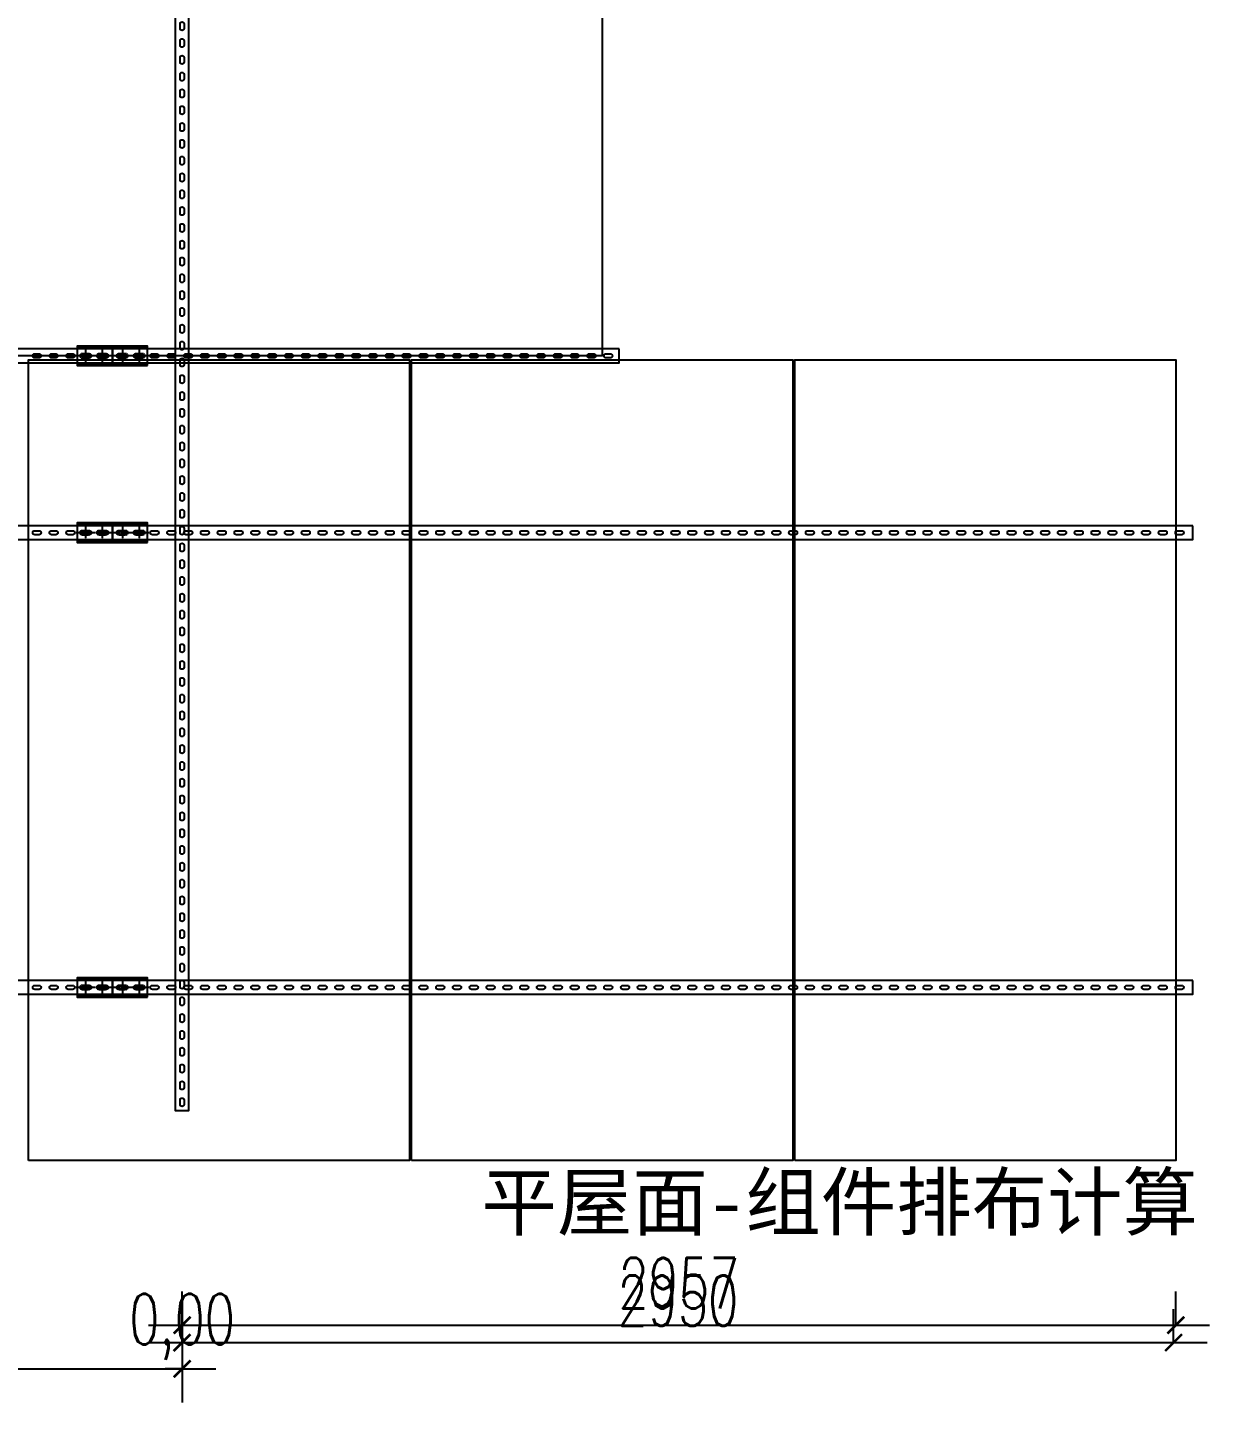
# Model space of a CAD drawing. Header units: millimetres. Extents: x -14454 to 167453, y -24 to 28032.
# Drawn here: x 58293 to 61714, y 8300 to 12277 of the extents above; entities that cross this region are included whole.
import ezdxf

# ---------------------------------------------------------------- set-up
doc = ezdxf.new("R2010")
doc.units = ezdxf.units.MM
doc.linetypes.add('CENTER2', pattern=[1.125, 0.75, -0.125, 0.125, -0.125])
for name, color, linetype in [('CY_备注', 7, 'Continuous'), ('CY_标注', 7, 'Continuous'), ('CY_生产图', 7, 'Continuous'), ('EL-06', 6, 'Continuous'), ('NG-07', 8, 'Continuous'), ('中心线', 1, 'CENTER2'), ('组件', 4, 'Continuous')]:
    doc.layers.add(name, color=color, linetype=linetype)
doc.layers.add('轮廓线', color=7, linetype='Continuous', lineweight=35)
doc.styles.add('CY_备注', font='', dxfattribs={"width": 0.7, "height": 250})
doc.styles.add('CY_标注', font='romans.shx', dxfattribs={"width": 0.7, "bigfont": 'gbcbig.shx'})
doc.styles.get('CY_备注').set_extended_font_data('SimSun')
doc.dimstyles.new('CY_标注', dxfattribs={"dimscale": 64.166667, "dimtxt": 1.5, "dimasz": 0.5, "dimexe": 1, "dimexo": 1, "dimgap": 0.5, "dimtad": 1, "dimzin": 1, "dimtxsty": 'CY_标注', "dimblk": 'ARCHTICK', "dimcen": -0.025, "dimdle": 1, "dimclrd": 8, "dimclre": 8, "dimclrt": 3, "dimadec": 0, "dimazin": 0, "dimtfac": 1, "dimtix": 1, "dimtmove": 2, "dimatfit": 3, "dimfxl": 0, "dimarcsym": 0})

# ---------------------------------------------------------------- blocks, each defined once
blk = doc.blocks.new('*U626')
at = {"layer": 'EL-06'}
blk.add_lwpolyline([(-20.5, 8113.8), (-20.5, 0), (20.5, 0), (20.5, 8113.8)], close=True, dxfattribs=at)
at = {"layer": 'NG-07'}
for points in [[(-6, 3218.5), (-6, 3231.5, -0.414214), (0, 3237.5), (0, 3237.5, -0.414214), (6, 3231.5), (6, 3218.5, -0.414214), (0, 3212.5), (0, 3212.5, -0.414214)], [(-6, 3168.5), (-6, 3181.5, -0.414214), (0, 3187.5), (0, 3187.5, -0.414214), (6, 3181.5), (6, 3168.5, -0.414214), (0, 3162.5), (0, 3162.5, -0.414214)], [(-6, 3118.5), (-6, 3131.5, -0.414214), (0, 3137.5), (0, 3137.5, -0.414214), (6, 3131.5), (6, 3118.5, -0.414214), (0, 3112.5), (0, 3112.5, -0.414214)], [(-6, 3068.5), (-6, 3081.5, -0.414214), (0, 3087.5), (0, 3087.5, -0.414214), (6, 3081.5), (6, 3068.5, -0.414214), (0, 3062.5), (0, 3062.5, -0.414214)], [(-6, 3018.5), (-6, 3031.5, -0.414214), (0, 3037.5), (0, 3037.5, -0.414214), (6, 3031.5), (6, 3018.5, -0.414214), (0, 3012.5), (0, 3012.5, -0.414214)], [(-6, 2968.5), (-6, 2981.5, -0.414214), (0, 2987.5), (0, 2987.5, -0.414214), (6, 2981.5), (6, 2968.5, -0.414214), (0, 2962.5), (0, 2962.5, -0.414214)], [(-6, 2918.5), (-6, 2931.5, -0.414214), (0, 2937.5), (0, 2937.5, -0.414214), (6, 2931.5), (6, 2918.5, -0.414214), (0, 2912.5), (0, 2912.5, -0.414214)], [(-6, 2868.5), (-6, 2881.5, -0.414214), (0, 2887.5), (0, 2887.5, -0.414214), (6, 2881.5), (6, 2868.5, -0.414214), (0, 2862.5), (0, 2862.5, -0.414214)], [(-6, 2818.5), (-6, 2831.5, -0.414214), (0, 2837.5), (0, 2837.5, -0.414214), (6, 2831.5), (6, 2818.5, -0.414214), (0, 2812.5), (0, 2812.5, -0.414214)], [(-6, 2768.5), (-6, 2781.5, -0.414214), (0, 2787.5), (0, 2787.5, -0.414214), (6, 2781.5), (6, 2768.5, -0.414214), (0, 2762.5), (0, 2762.5, -0.414214)], [(-6, 2718.5), (-6, 2731.5, -0.414214), (0, 2737.5), (0, 2737.5, -0.414214), (6, 2731.5), (6, 2718.5, -0.414214), (0, 2712.5), (0, 2712.5, -0.414214)], [(-6, 2668.5), (-6, 2681.5, -0.414214), (0, 2687.5), (0, 2687.5, -0.414214), (6, 2681.5), (6, 2668.5, -0.414214), (0, 2662.5), (0, 2662.5, -0.414214)], [(-6, 2618.5), (-6, 2631.5, -0.414214), (0, 2637.5), (0, 2637.5, -0.414214), (6, 2631.5), (6, 2618.5, -0.414214), (0, 2612.5), (0, 2612.5, -0.414214)], [(-6, 2568.5), (-6, 2581.5, -0.414214), (0, 2587.5), (0, 2587.5, -0.414214), (6, 2581.5), (6, 2568.5, -0.414214), (0, 2562.5), (0, 2562.5, -0.414214)], [(-6, 2518.5), (-6, 2531.5, -0.414214), (0, 2537.5), (0, 2537.5, -0.414214), (6, 2531.5), (6, 2518.5, -0.414214), (0, 2512.5), (0, 2512.5, -0.414214)], [(-6, 2468.5), (-6, 2481.5, -0.414214), (0, 2487.5), (0, 2487.5, -0.414214), (6, 2481.5), (6, 2468.5, -0.414214), (0, 2462.5), (0, 2462.5, -0.414214)], [(-6, 2418.5), (-6, 2431.5, -0.414214), (0, 2437.5), (0, 2437.5, -0.414214), (6, 2431.5), (6, 2418.5, -0.414214), (0, 2412.5), (0, 2412.5, -0.414214)], [(-6, 2368.5), (-6, 2381.5, -0.414214), (0, 2387.5), (0, 2387.5, -0.414214), (6, 2381.5), (6, 2368.5, -0.414214), (0, 2362.5), (0, 2362.5, -0.414214)], [(-6, 2318.5), (-6, 2331.5, -0.414214), (0, 2337.5), (0, 2337.5, -0.414214), (6, 2331.5), (6, 2318.5, -0.414214), (0, 2312.5), (0, 2312.5, -0.414214)], [(-6, 2268.5), (-6, 2281.5, -0.414214), (0, 2287.5), (0, 2287.5, -0.414214), (6, 2281.5), (6, 2268.5, -0.414214), (0, 2262.5), (0, 2262.5, -0.414214)], [(-6, 2218.5), (-6, 2231.5, -0.414214), (0, 2237.5), (0, 2237.5, -0.414214), (6, 2231.5), (6, 2218.5, -0.414214), (0, 2212.5), (0, 2212.5, -0.414214)], [(-6, 2168.5), (-6, 2181.5, -0.414214), (0, 2187.5), (0, 2187.5, -0.414214), (6, 2181.5), (6, 2168.5, -0.414214), (0, 2162.5), (0, 2162.5, -0.414214)], [(-6, 2118.5), (-6, 2131.5, -0.414214), (0, 2137.5), (0, 2137.5, -0.414214), (6, 2131.5), (6, 2118.5, -0.414214), (0, 2112.5), (0, 2112.5, -0.414214)], [(-6, 2068.5), (-6, 2081.5, -0.414214), (0, 2087.5), (0, 2087.5, -0.414214), (6, 2081.5), (6, 2068.5, -0.414214), (0, 2062.5), (0, 2062.5, -0.414214)], [(-6, 2018.5), (-6, 2031.5, -0.414214), (0, 2037.5), (0, 2037.5, -0.414214), (6, 2031.5), (6, 2018.5, -0.414214), (0, 2012.5), (0, 2012.5, -0.414214)], [(-6, 1968.5), (-6, 1981.5, -0.414214), (0, 1987.5), (0, 1987.5, -0.414214), (6, 1981.5), (6, 1968.5, -0.414214), (0, 1962.5), (0, 1962.5, -0.414214)], [(-6, 1918.5), (-6, 1931.5, -0.414214), (0, 1937.5), (0, 1937.5, -0.414214), (6, 1931.5), (6, 1918.5, -0.414214), (0, 1912.5), (0, 1912.5, -0.414214)], [(-6, 1868.5), (-6, 1881.5, -0.414214), (0, 1887.5), (0, 1887.5, -0.414214), (6, 1881.5), (6, 1868.5, -0.414214), (0, 1862.5), (0, 1862.5, -0.414214)], [(-6, 1818.5), (-6, 1831.5, -0.414214), (0, 1837.5), (0, 1837.5, -0.414214), (6, 1831.5), (6, 1818.5, -0.414214), (0, 1812.5), (0, 1812.5, -0.414214)], [(-6, 1768.5), (-6, 1781.5, -0.414214), (0, 1787.5), (0, 1787.5, -0.414214), (6, 1781.5), (6, 1768.5, -0.414214), (0, 1762.5), (0, 1762.5, -0.414214)], [(-6, 1718.5), (-6, 1731.5, -0.414214), (0, 1737.5), (0, 1737.5, -0.414214), (6, 1731.5), (6, 1718.5, -0.414214), (0, 1712.5), (0, 1712.5, -0.414214)], [(-6, 1668.5), (-6, 1681.5, -0.414214), (0, 1687.5), (0, 1687.5, -0.414214), (6, 1681.5), (6, 1668.5, -0.414214), (0, 1662.5), (0, 1662.5, -0.414214)], [(-6, 1618.5), (-6, 1631.5, -0.414214), (0, 1637.5), (0, 1637.5, -0.414214), (6, 1631.5), (6, 1618.5, -0.414214), (0, 1612.5), (0, 1612.5, -0.414214)], [(-6, 1568.5), (-6, 1581.5, -0.414214), (0, 1587.5), (0, 1587.5, -0.414214), (6, 1581.5), (6, 1568.5, -0.414214), (0, 1562.5), (0, 1562.5, -0.414214)], [(-6, 1518.5), (-6, 1531.5, -0.414214), (0, 1537.5), (0, 1537.5, -0.414214), (6, 1531.5), (6, 1518.5, -0.414214), (0, 1512.5), (0, 1512.5, -0.414214)], [(-6, 1468.5), (-6, 1481.5, -0.414214), (0, 1487.5), (0, 1487.5, -0.414214), (6, 1481.5), (6, 1468.5, -0.414214), (0, 1462.5), (0, 1462.5, -0.414214)], [(-6, 1418.5), (-6, 1431.5, -0.414214), (0, 1437.5), (0, 1437.5, -0.414214), (6, 1431.5), (6, 1418.5, -0.414214), (0, 1412.5), (0, 1412.5, -0.414214)], [(-6, 1368.5), (-6, 1381.5, -0.414214), (0, 1387.5), (0, 1387.5, -0.414214), (6, 1381.5), (6, 1368.5, -0.414214), (0, 1362.5), (0, 1362.5, -0.414214)], [(-6, 1318.5), (-6, 1331.5, -0.414214), (0, 1337.5), (0, 1337.5, -0.414214), (6, 1331.5), (6, 1318.5, -0.414214), (0, 1312.5), (0, 1312.5, -0.414214)], [(-6, 1268.5), (-6, 1281.5, -0.414214), (0, 1287.5), (0, 1287.5, -0.414214), (6, 1281.5), (6, 1268.5, -0.414214), (0, 1262.5), (0, 1262.5, -0.414214)], [(-6, 1218.5), (-6, 1231.5, -0.414214), (0, 1237.5), (0, 1237.5, -0.414214), (6, 1231.5), (6, 1218.5, -0.414214), (0, 1212.5), (0, 1212.5, -0.414214)], [(-6, 1168.5), (-6, 1181.5, -0.414214), (0, 1187.5), (0, 1187.5, -0.414214), (6, 1181.5), (6, 1168.5, -0.414214), (0, 1162.5), (0, 1162.5, -0.414214)], [(-6, 1118.5), (-6, 1131.5, -0.414214), (0, 1137.5), (0, 1137.5, -0.414214), (6, 1131.5), (6, 1118.5, -0.414214), (0, 1112.5), (0, 1112.5, -0.414214)], [(-6, 1068.5), (-6, 1081.5, -0.414214), (0, 1087.5), (0, 1087.5, -0.414214), (6, 1081.5), (6, 1068.5, -0.414214), (0, 1062.5), (0, 1062.5, -0.414214)], [(-6, 1018.5), (-6, 1031.5, -0.414214), (0, 1037.5), (0, 1037.5, -0.414214), (6, 1031.5), (6, 1018.5, -0.414214), (0, 1012.5), (0, 1012.5, -0.414214)], [(-6, 968.5), (-6, 981.5, -0.414214), (0, 987.5), (0, 987.5, -0.414214), (6, 981.5), (6, 968.5, -0.414214), (0, 962.5), (0, 962.5, -0.414214)], [(-6, 918.5), (-6, 931.5, -0.414214), (0, 937.5), (0, 937.5, -0.414214), (6, 931.5), (6, 918.5, -0.414214), (0, 912.5), (0, 912.5, -0.414214)], [(-6, 868.5), (-6, 881.5, -0.414214), (0, 887.5), (0, 887.5, -0.414214), (6, 881.5), (6, 868.5, -0.414214), (0, 862.5), (0, 862.5, -0.414214)], [(-6, 818.5), (-6, 831.5, -0.414214), (0, 837.5), (0, 837.5, -0.414214), (6, 831.5), (6, 818.5, -0.414214), (0, 812.5), (0, 812.5, -0.414214)], [(-6, 768.5), (-6, 781.5, -0.414214), (0, 787.5), (0, 787.5, -0.414214), (6, 781.5), (6, 768.5, -0.414214), (0, 762.5), (0, 762.5, -0.414214)], [(-6, 718.5), (-6, 731.5, -0.414214), (0, 737.5), (0, 737.5, -0.414214), (6, 731.5), (6, 718.5, -0.414214), (0, 712.5), (0, 712.5, -0.414214)], [(-6, 668.5), (-6, 681.5, -0.414214), (0, 687.5), (0, 687.5, -0.414214), (6, 681.5), (6, 668.5, -0.414214), (0, 662.5), (0, 662.5, -0.414214)], [(-6, 618.5), (-6, 631.5, -0.414214), (0, 637.5), (0, 637.5, -0.414214), (6, 631.5), (6, 618.5, -0.414214), (0, 612.5), (0, 612.5, -0.414214)], [(-6, 568.5), (-6, 581.5, -0.414214), (0, 587.5), (0, 587.5, -0.414214), (6, 581.5), (6, 568.5, -0.414214), (0, 562.5), (0, 562.5, -0.414214)], [(-6, 518.5), (-6, 531.5, -0.414214), (0, 537.5), (0, 537.5, -0.414214), (6, 531.5), (6, 518.5, -0.414214), (0, 512.5), (0, 512.5, -0.414214)], [(-6, 468.5), (-6, 481.5, -0.414214), (0, 487.5), (0, 487.5, -0.414214), (6, 481.5), (6, 468.5, -0.414214), (0, 462.5), (0, 462.5, -0.414214)], [(-6, 418.5), (-6, 431.5, -0.414214), (0, 437.5), (0, 437.5, -0.414214), (6, 431.5), (6, 418.5, -0.414214), (0, 412.5), (0, 412.5, -0.414214)], [(-6, 368.5), (-6, 381.5, -0.414214), (0, 387.5), (0, 387.5, -0.414214), (6, 381.5), (6, 368.5, -0.414214), (0, 362.5), (0, 362.5, -0.414214)], [(-6, 318.5), (-6, 331.5, -0.414214), (0, 337.5), (0, 337.5, -0.414214), (6, 331.5), (6, 318.5, -0.414214), (0, 312.5), (0, 312.5, -0.414214)], [(-6, 268.5), (-6, 281.5, -0.414214), (0, 287.5), (0, 287.5, -0.414214), (6, 281.5), (6, 268.5, -0.414214), (0, 262.5), (0, 262.5, -0.414214)], [(-6, 218.5), (-6, 231.5, -0.414214), (0, 237.5), (0, 237.5, -0.414214), (6, 231.5), (6, 218.5, -0.414214), (0, 212.5), (0, 212.5, -0.414214)], [(-6, 168.5), (-6, 181.5, -0.414214), (0, 187.5), (0, 187.5, -0.414214), (6, 181.5), (6, 168.5, -0.414214), (0, 162.5), (0, 162.5, -0.414214)], [(-6, 118.5), (-6, 131.5, -0.414214), (0, 137.5), (0, 137.5, -0.414214), (6, 131.5), (6, 118.5, -0.414214), (0, 112.5), (0, 112.5, -0.414214)], [(-6, 68.5), (-6, 81.5, -0.414214), (0, 87.5), (0, 87.5, -0.414214), (6, 81.5), (6, 68.5, -0.414214), (0, 62.5), (0, 62.5, -0.414214)], [(-6, 18.5), (-6, 31.5, -0.414214), (0, 37.5), (0, 37.5, -0.414214), (6, 31.5), (6, 18.5, -0.414214), (0, 12.5), (0, 12.5, -0.414214)]]:
    blk.add_lwpolyline(points, format="xyb", close=True, dxfattribs=at)
blk = doc.blocks.new('_ArchTick')
at = {"color": 0, "linetype": 'ByBlock', "const_width": 0.15}
blk.add_lwpolyline([(-0.5, -0.5), (0.5, 0.5)], dxfattribs=at)
blk = doc.blocks.new('*D496')
at = {"layer": 'CY_标注', "color": 8, "lineweight": -2, "transparency": 16777216}
for p, q in [((6150, -922), (6150, -822)), ((9100, -922), (9100, -822)), ((6050, -922), (9200, -922))]:
    blk.add_line(p, q, dxfattribs=at)
at = {"layer": 'Defpoints', "color": 0, "transparency": 16777216}
for p in [(6150, -932), (9100, -922), (9100, -932)]:
    blk.add_point(p, dxfattribs=at)
at = {"layer": 'CY_标注', "color": 8, "lineweight": -2, "transparency": 16777216, "xscale": 50, "yscale": 50, "zscale": 50, "rotation": 180}
blk.add_blockref('_ArchTick', (6150, -922), dxfattribs=at)
at = {"layer": 'CY_标注', "color": 8, "lineweight": -2, "transparency": 16777216, "xscale": 50, "yscale": 50, "zscale": 50}
blk.add_blockref('_ArchTick', (9100, -922), dxfattribs=at)
at = {"layer": 'CY_标注', "color": 3, "transparency": 16777216, "insert": (7625, -797), "char_height": 150, "attachment_point": 5, "style": 'CY_标注'}
blk.add_mtext('2950', dxfattribs=at)
blk = doc.blocks.new('*D498')
at = {"layer": 'CY_标注', "color": 8, "lineweight": -2, "transparency": 16777216}
for p, q in [((6150, -870), (6150, -770)), ((9107, -870), (9107, -770)), ((6050, -870), (9207, -870))]:
    blk.add_line(p, q, dxfattribs=at)
at = {"layer": 'Defpoints', "color": 0, "transparency": 16777216}
for p in [(6150, -880), (9107, -870), (9107, -880)]:
    blk.add_point(p, dxfattribs=at)
at = {"layer": 'CY_标注', "color": 8, "lineweight": -2, "transparency": 16777216, "xscale": 50, "yscale": 50, "zscale": 50, "rotation": 180}
blk.add_blockref('_ArchTick', (6150, -870), dxfattribs=at)
at = {"layer": 'CY_标注', "color": 8, "lineweight": -2, "transparency": 16777216, "xscale": 50, "yscale": 50, "zscale": 50}
blk.add_blockref('_ArchTick', (9107, -870), dxfattribs=at)
at = {"layer": 'CY_标注', "color": 3, "transparency": 16777216, "insert": (7628.5, -745), "char_height": 150, "attachment_point": 5, "style": 'CY_标注'}
blk.add_mtext('2957', dxfattribs=at)
blk = doc.blocks.new('*D501')
at = {"layer": 'CY_标注', "color": 8, "lineweight": -2, "transparency": 16777216}
for p, q in [((4550, -800), (4550, -1100)), ((6150, -800), (6150, -1100)), ((4450, -1000), (6250, -1000))]:
    blk.add_line(p, q, dxfattribs=at)
at = {"layer": 'Defpoints', "color": 0, "transparency": 16777216}
for p in [(4550, -500), (6150, -500), (6150, -1000)]:
    blk.add_point(p, dxfattribs=at)
at = {"layer": 'CY_标注', "color": 8, "lineweight": -2, "transparency": 16777216, "xscale": 50, "yscale": 50, "zscale": 50, "rotation": 180}
blk.add_blockref('_ArchTick', (4550, -1000), dxfattribs=at)
at = {"layer": 'CY_标注', "color": 8, "lineweight": -2, "transparency": 16777216, "xscale": 50, "yscale": 50, "zscale": 50}
blk.add_blockref('_ArchTick', (6150, -1000), dxfattribs=at)
at = {"layer": 'CY_标注', "color": 3, "transparency": 16777216, "insert": (5350, -875), "char_height": 150, "attachment_point": 5, "style": 'CY_标注'}
blk.add_mtext('1600,00', dxfattribs=at)
blk = doc.blocks.new('*D502')
at = {"layer": 'CY_标注', "color": 8, "lineweight": -2, "transparency": 16777216}
for p, q in [((6150, -800), (6150, -1100)), ((6150, -800), (6150, -1100)), ((6150, -1000), (6100, -1000)), ((6150, -1000), (6200, -1000))]:
    blk.add_line(p, q, dxfattribs=at)
at = {"layer": 'Defpoints', "color": 0, "transparency": 16777216}
for p in [(6150, -500), (6150, -500), (6150, -1000)]:
    blk.add_point(p, dxfattribs=at)
at = {"layer": 'CY_标注', "color": 8, "lineweight": -2, "transparency": 16777216, "xscale": 50, "yscale": 50, "zscale": 50}
blk.add_blockref('_ArchTick', (6150, -1000), dxfattribs=at)
at = {"layer": 'CY_标注', "color": 8, "lineweight": -2, "transparency": 16777216, "xscale": 50, "yscale": 50, "zscale": 50, "rotation": 180}
blk.add_blockref('_ArchTick', (6150, -1000), dxfattribs=at)
at = {"layer": 'CY_标注', "color": 3, "transparency": 16777216, "insert": (6150, -875), "char_height": 150, "attachment_point": 5, "style": 'CY_标注'}
blk.add_mtext('0,00', dxfattribs=at)
blk = doc.blocks.new('*U635')
at = {"layer": 'EL-06'}
blk.add_lwpolyline([(-20.5, 6000), (-20.5, 0), (20.5, 0), (20.5, 6000)], close=True, dxfattribs=at)
at = {"layer": 'NG-07'}
for points in [[(-6, 5968.5), (-6, 5981.5, -0.414214), (0, 5987.5), (0, 5987.5, -0.414214), (6, 5981.5), (6, 5968.5, -0.414214), (0, 5962.5), (0, 5962.5, -0.414214)], [(-6, 5918.5), (-6, 5931.5, -0.414214), (0, 5937.5), (0, 5937.5, -0.414214), (6, 5931.5), (6, 5918.5, -0.414214), (0, 5912.5), (0, 5912.5, -0.414214)], [(-6, 5868.5), (-6, 5881.5, -0.414214), (0, 5887.5), (0, 5887.5, -0.414214), (6, 5881.5), (6, 5868.5, -0.414214), (0, 5862.5), (0, 5862.5, -0.414214)], [(-6, 5818.5), (-6, 5831.5, -0.414214), (0, 5837.5), (0, 5837.5, -0.414214), (6, 5831.5), (6, 5818.5, -0.414214), (0, 5812.5), (0, 5812.5, -0.414214)], [(-6, 5768.5), (-6, 5781.5, -0.414214), (0, 5787.5), (0, 5787.5, -0.414214), (6, 5781.5), (6, 5768.5, -0.414214), (0, 5762.5), (0, 5762.5, -0.414214)]]:
    blk.add_lwpolyline(points, format="xyb", close=True, dxfattribs=at)
blk = doc.blocks.new('横梁连接')
for p, q in [((-105.5, 26), (104.5, 26)), ((-105.5, -26), (104.5, -26))]:
    blk.add_line(p, q)
blk.add_lwpolyline([(104.5, -29), (104.5, 29), (-105.5, 29), (-105.5, -29)], close=True)
at = {"layer": '中心线'}
for p, q in [((108.5, 0), (-108.5, 0)), ((-80.5, 22.4), (-80.5, -22.4)), ((-30.5, 22.4), (-30.5, -22.4)), ((29.5, 22.4), (29.5, -22.4)), ((79.5, 22.4), (79.5, -22.4))]:
    blk.add_line(p, q, dxfattribs=at)
at = {"layer": '轮廓线'}
for points in [[(-89.5, -6, -1), (-89.5, 6), (-71.5, 6, -1), (-71.5, -6)], [(-39.5, -6, -1), (-39.5, 6), (-21.5, 6, -1), (-21.5, -6)], [(20.5, -6, -1), (20.5, 6), (38.5, 6, -1), (38.5, -6)], [(70.5, -6, -1), (70.5, 6), (88.5, 6, -1), (88.5, -6)]]:
    blk.add_lwpolyline(points, format="xyb", close=True, dxfattribs=at)
blk = doc.blocks.new('*U636')
at = {"layer": 'EL-06'}
blk.add_lwpolyline([(-20.5, 3214), (-20.5, 0), (20.5, 0), (20.5, 3214)], close=True, dxfattribs=at)
at = {"layer": 'NG-07'}
for points in [[(-6, 3168.5), (-6, 3181.5, -0.414214), (0, 3187.5), (0, 3187.5, -0.414214), (6, 3181.5), (6, 3168.5, -0.414214), (0, 3162.5), (0, 3162.5, -0.414214)], [(-6, 3118.5), (-6, 3131.5, -0.414214), (0, 3137.5), (0, 3137.5, -0.414214), (6, 3131.5), (6, 3118.5, -0.414214), (0, 3112.5), (0, 3112.5, -0.414214)], [(-6, 3068.5), (-6, 3081.5, -0.414214), (0, 3087.5), (0, 3087.5, -0.414214), (6, 3081.5), (6, 3068.5, -0.414214), (0, 3062.5), (0, 3062.5, -0.414214)], [(-6, 3018.5), (-6, 3031.5, -0.414214), (0, 3037.5), (0, 3037.5, -0.414214), (6, 3031.5), (6, 3018.5, -0.414214), (0, 3012.5), (0, 3012.5, -0.414214)], [(-6, 2968.5), (-6, 2981.5, -0.414214), (0, 2987.5), (0, 2987.5, -0.414214), (6, 2981.5), (6, 2968.5, -0.414214), (0, 2962.5), (0, 2962.5, -0.414214)], [(-6, 2918.5), (-6, 2931.5, -0.414214), (0, 2937.5), (0, 2937.5, -0.414214), (6, 2931.5), (6, 2918.5, -0.414214), (0, 2912.5), (0, 2912.5, -0.414214)], [(-6, 2868.5), (-6, 2881.5, -0.414214), (0, 2887.5), (0, 2887.5, -0.414214), (6, 2881.5), (6, 2868.5, -0.414214), (0, 2862.5), (0, 2862.5, -0.414214)], [(-6, 2818.5), (-6, 2831.5, -0.414214), (0, 2837.5), (0, 2837.5, -0.414214), (6, 2831.5), (6, 2818.5, -0.414214), (0, 2812.5), (0, 2812.5, -0.414214)], [(-6, 2768.5), (-6, 2781.5, -0.414214), (0, 2787.5), (0, 2787.5, -0.414214), (6, 2781.5), (6, 2768.5, -0.414214), (0, 2762.5), (0, 2762.5, -0.414214)], [(-6, 2718.5), (-6, 2731.5, -0.414214), (0, 2737.5), (0, 2737.5, -0.414214), (6, 2731.5), (6, 2718.5, -0.414214), (0, 2712.5), (0, 2712.5, -0.414214)], [(-6, 2668.5), (-6, 2681.5, -0.414214), (0, 2687.5), (0, 2687.5, -0.414214), (6, 2681.5), (6, 2668.5, -0.414214), (0, 2662.5), (0, 2662.5, -0.414214)], [(-6, 2618.5), (-6, 2631.5, -0.414214), (0, 2637.5), (0, 2637.5, -0.414214), (6, 2631.5), (6, 2618.5, -0.414214), (0, 2612.5), (0, 2612.5, -0.414214)], [(-6, 2568.5), (-6, 2581.5, -0.414214), (0, 2587.5), (0, 2587.5, -0.414214), (6, 2581.5), (6, 2568.5, -0.414214), (0, 2562.5), (0, 2562.5, -0.414214)], [(-6, 2518.5), (-6, 2531.5, -0.414214), (0, 2537.5), (0, 2537.5, -0.414214), (6, 2531.5), (6, 2518.5, -0.414214), (0, 2512.5), (0, 2512.5, -0.414214)], [(-6, 2468.5), (-6, 2481.5, -0.414214), (0, 2487.5), (0, 2487.5, -0.414214), (6, 2481.5), (6, 2468.5, -0.414214), (0, 2462.5), (0, 2462.5, -0.414214)], [(-6, 2418.5), (-6, 2431.5, -0.414214), (0, 2437.5), (0, 2437.5, -0.414214), (6, 2431.5), (6, 2418.5, -0.414214), (0, 2412.5), (0, 2412.5, -0.414214)], [(-6, 2368.5), (-6, 2381.5, -0.414214), (0, 2387.5), (0, 2387.5, -0.414214), (6, 2381.5), (6, 2368.5, -0.414214), (0, 2362.5), (0, 2362.5, -0.414214)], [(-6, 2318.5), (-6, 2331.5, -0.414214), (0, 2337.5), (0, 2337.5, -0.414214), (6, 2331.5), (6, 2318.5, -0.414214), (0, 2312.5), (0, 2312.5, -0.414214)], [(-6, 2268.5), (-6, 2281.5, -0.414214), (0, 2287.5), (0, 2287.5, -0.414214), (6, 2281.5), (6, 2268.5, -0.414214), (0, 2262.5), (0, 2262.5, -0.414214)], [(-6, 2218.5), (-6, 2231.5, -0.414214), (0, 2237.5), (0, 2237.5, -0.414214), (6, 2231.5), (6, 2218.5, -0.414214), (0, 2212.5), (0, 2212.5, -0.414214)], [(-6, 2168.5), (-6, 2181.5, -0.414214), (0, 2187.5), (0, 2187.5, -0.414214), (6, 2181.5), (6, 2168.5, -0.414214), (0, 2162.5), (0, 2162.5, -0.414214)], [(-6, 2118.5), (-6, 2131.5, -0.414214), (0, 2137.5), (0, 2137.5, -0.414214), (6, 2131.5), (6, 2118.5, -0.414214), (0, 2112.5), (0, 2112.5, -0.414214)], [(-6, 2068.5), (-6, 2081.5, -0.414214), (0, 2087.5), (0, 2087.5, -0.414214), (6, 2081.5), (6, 2068.5, -0.414214), (0, 2062.5), (0, 2062.5, -0.414214)], [(-6, 2018.5), (-6, 2031.5, -0.414214), (0, 2037.5), (0, 2037.5, -0.414214), (6, 2031.5), (6, 2018.5, -0.414214), (0, 2012.5), (0, 2012.5, -0.414214)], [(-6, 1968.5), (-6, 1981.5, -0.414214), (0, 1987.5), (0, 1987.5, -0.414214), (6, 1981.5), (6, 1968.5, -0.414214), (0, 1962.5), (0, 1962.5, -0.414214)], [(-6, 1918.5), (-6, 1931.5, -0.414214), (0, 1937.5), (0, 1937.5, -0.414214), (6, 1931.5), (6, 1918.5, -0.414214), (0, 1912.5), (0, 1912.5, -0.414214)], [(-6, 1868.5), (-6, 1881.5, -0.414214), (0, 1887.5), (0, 1887.5, -0.414214), (6, 1881.5), (6, 1868.5, -0.414214), (0, 1862.5), (0, 1862.5, -0.414214)], [(-6, 1818.5), (-6, 1831.5, -0.414214), (0, 1837.5), (0, 1837.5, -0.414214), (6, 1831.5), (6, 1818.5, -0.414214), (0, 1812.5), (0, 1812.5, -0.414214)], [(-6, 1768.5), (-6, 1781.5, -0.414214), (0, 1787.5), (0, 1787.5, -0.414214), (6, 1781.5), (6, 1768.5, -0.414214), (0, 1762.5), (0, 1762.5, -0.414214)], [(-6, 1718.5), (-6, 1731.5, -0.414214), (0, 1737.5), (0, 1737.5, -0.414214), (6, 1731.5), (6, 1718.5, -0.414214), (0, 1712.5), (0, 1712.5, -0.414214)], [(-6, 1668.5), (-6, 1681.5, -0.414214), (0, 1687.5), (0, 1687.5, -0.414214), (6, 1681.5), (6, 1668.5, -0.414214), (0, 1662.5), (0, 1662.5, -0.414214)], [(-6, 1618.5), (-6, 1631.5, -0.414214), (0, 1637.5), (0, 1637.5, -0.414214), (6, 1631.5), (6, 1618.5, -0.414214), (0, 1612.5), (0, 1612.5, -0.414214)], [(-6, 1568.5), (-6, 1581.5, -0.414214), (0, 1587.5), (0, 1587.5, -0.414214), (6, 1581.5), (6, 1568.5, -0.414214), (0, 1562.5), (0, 1562.5, -0.414214)], [(-6, 1518.5), (-6, 1531.5, -0.414214), (0, 1537.5), (0, 1537.5, -0.414214), (6, 1531.5), (6, 1518.5, -0.414214), (0, 1512.5), (0, 1512.5, -0.414214)], [(-6, 1468.5), (-6, 1481.5, -0.414214), (0, 1487.5), (0, 1487.5, -0.414214), (6, 1481.5), (6, 1468.5, -0.414214), (0, 1462.5), (0, 1462.5, -0.414214)], [(-6, 1418.5), (-6, 1431.5, -0.414214), (0, 1437.5), (0, 1437.5, -0.414214), (6, 1431.5), (6, 1418.5, -0.414214), (0, 1412.5), (0, 1412.5, -0.414214)], [(-6, 1368.5), (-6, 1381.5, -0.414214), (0, 1387.5), (0, 1387.5, -0.414214), (6, 1381.5), (6, 1368.5, -0.414214), (0, 1362.5), (0, 1362.5, -0.414214)], [(-6, 1318.5), (-6, 1331.5, -0.414214), (0, 1337.5), (0, 1337.5, -0.414214), (6, 1331.5), (6, 1318.5, -0.414214), (0, 1312.5), (0, 1312.5, -0.414214)], [(-6, 1268.5), (-6, 1281.5, -0.414214), (0, 1287.5), (0, 1287.5, -0.414214), (6, 1281.5), (6, 1268.5, -0.414214), (0, 1262.5), (0, 1262.5, -0.414214)], [(-6, 1218.5), (-6, 1231.5, -0.414214), (0, 1237.5), (0, 1237.5, -0.414214), (6, 1231.5), (6, 1218.5, -0.414214), (0, 1212.5), (0, 1212.5, -0.414214)], [(-6, 1168.5), (-6, 1181.5, -0.414214), (0, 1187.5), (0, 1187.5, -0.414214), (6, 1181.5), (6, 1168.5, -0.414214), (0, 1162.5), (0, 1162.5, -0.414214)], [(-6, 1118.5), (-6, 1131.5, -0.414214), (0, 1137.5), (0, 1137.5, -0.414214), (6, 1131.5), (6, 1118.5, -0.414214), (0, 1112.5), (0, 1112.5, -0.414214)], [(-6, 1068.5), (-6, 1081.5, -0.414214), (0, 1087.5), (0, 1087.5, -0.414214), (6, 1081.5), (6, 1068.5, -0.414214), (0, 1062.5), (0, 1062.5, -0.414214)], [(-6, 1018.5), (-6, 1031.5, -0.414214), (0, 1037.5), (0, 1037.5, -0.414214), (6, 1031.5), (6, 1018.5, -0.414214), (0, 1012.5), (0, 1012.5, -0.414214)], [(-6, 968.5), (-6, 981.5, -0.414214), (0, 987.5), (0, 987.5, -0.414214), (6, 981.5), (6, 968.5, -0.414214), (0, 962.5), (0, 962.5, -0.414214)], [(-6, 918.5), (-6, 931.5, -0.414214), (0, 937.5), (0, 937.5, -0.414214), (6, 931.5), (6, 918.5, -0.414214), (0, 912.5), (0, 912.5, -0.414214)], [(-6, 868.5), (-6, 881.5, -0.414214), (0, 887.5), (0, 887.5, -0.414214), (6, 881.5), (6, 868.5, -0.414214), (0, 862.5), (0, 862.5, -0.414214)], [(-6, 818.5), (-6, 831.5, -0.414214), (0, 837.5), (0, 837.5, -0.414214), (6, 831.5), (6, 818.5, -0.414214), (0, 812.5), (0, 812.5, -0.414214)], [(-6, 768.5), (-6, 781.5, -0.414214), (0, 787.5), (0, 787.5, -0.414214), (6, 781.5), (6, 768.5, -0.414214), (0, 762.5), (0, 762.5, -0.414214)], [(-6, 718.5), (-6, 731.5, -0.414214), (0, 737.5), (0, 737.5, -0.414214), (6, 731.5), (6, 718.5, -0.414214), (0, 712.5), (0, 712.5, -0.414214)], [(-6, 668.5), (-6, 681.5, -0.414214), (0, 687.5), (0, 687.5, -0.414214), (6, 681.5), (6, 668.5, -0.414214), (0, 662.5), (0, 662.5, -0.414214)], [(-6, 618.5), (-6, 631.5, -0.414214), (0, 637.5), (0, 637.5, -0.414214), (6, 631.5), (6, 618.5, -0.414214), (0, 612.5), (0, 612.5, -0.414214)], [(-6, 568.5), (-6, 581.5, -0.414214), (0, 587.5), (0, 587.5, -0.414214), (6, 581.5), (6, 568.5, -0.414214), (0, 562.5), (0, 562.5, -0.414214)], [(-6, 518.5), (-6, 531.5, -0.414214), (0, 537.5), (0, 537.5, -0.414214), (6, 531.5), (6, 518.5, -0.414214), (0, 512.5), (0, 512.5, -0.414214)], [(-6, 468.5), (-6, 481.5, -0.414214), (0, 487.5), (0, 487.5, -0.414214), (6, 481.5), (6, 468.5, -0.414214), (0, 462.5), (0, 462.5, -0.414214)], [(-6, 418.5), (-6, 431.5, -0.414214), (0, 437.5), (0, 437.5, -0.414214), (6, 431.5), (6, 418.5, -0.414214), (0, 412.5), (0, 412.5, -0.414214)], [(-6, 368.5), (-6, 381.5, -0.414214), (0, 387.5), (0, 387.5, -0.414214), (6, 381.5), (6, 368.5, -0.414214), (0, 362.5), (0, 362.5, -0.414214)], [(-6, 318.5), (-6, 331.5, -0.414214), (0, 337.5), (0, 337.5, -0.414214), (6, 331.5), (6, 318.5, -0.414214), (0, 312.5), (0, 312.5, -0.414214)], [(-6, 268.5), (-6, 281.5, -0.414214), (0, 287.5), (0, 287.5, -0.414214), (6, 281.5), (6, 268.5, -0.414214), (0, 262.5), (0, 262.5, -0.414214)], [(-6, 218.5), (-6, 231.5, -0.414214), (0, 237.5), (0, 237.5, -0.414214), (6, 231.5), (6, 218.5, -0.414214), (0, 212.5), (0, 212.5, -0.414214)], [(-6, 168.5), (-6, 181.5, -0.414214), (0, 187.5), (0, 187.5, -0.414214), (6, 181.5), (6, 168.5, -0.414214), (0, 162.5), (0, 162.5, -0.414214)], [(-6, 118.5), (-6, 131.5, -0.414214), (0, 137.5), (0, 137.5, -0.414214), (6, 131.5), (6, 118.5, -0.414214), (0, 112.5), (0, 112.5, -0.414214)], [(-6, 68.5), (-6, 81.5, -0.414214), (0, 87.5), (0, 87.5, -0.414214), (6, 81.5), (6, 68.5, -0.414214), (0, 62.5), (0, 62.5, -0.414214)], [(-6, 18.5), (-6, 31.5, -0.414214), (0, 37.5), (0, 37.5, -0.414214), (6, 31.5), (6, 18.5, -0.414214), (0, 12.5), (0, 12.5, -0.414214)]]:
    blk.add_lwpolyline(points, format="xyb", close=True, dxfattribs=at)
blk = doc.blocks.new('*U637')
at = {"layer": 'EL-06'}
blk.add_lwpolyline([(-20.5, 1507), (-20.5, 0), (20.5, 0), (20.5, 1507)], close=True, dxfattribs=at)
at = {"layer": 'NG-07'}
for points in [[(-6, 1468.5), (-6, 1481.5, -0.414214), (0, 1487.5), (0, 1487.5, -0.414214), (6, 1481.5), (6, 1468.5, -0.414214), (0, 1462.5), (0, 1462.5, -0.414214)], [(-6, 1418.5), (-6, 1431.5, -0.414214), (0, 1437.5), (0, 1437.5, -0.414214), (6, 1431.5), (6, 1418.5, -0.414214), (0, 1412.5), (0, 1412.5, -0.414214)], [(-6, 1368.5), (-6, 1381.5, -0.414214), (0, 1387.5), (0, 1387.5, -0.414214), (6, 1381.5), (6, 1368.5, -0.414214), (0, 1362.5), (0, 1362.5, -0.414214)], [(-6, 1318.5), (-6, 1331.5, -0.414214), (0, 1337.5), (0, 1337.5, -0.414214), (6, 1331.5), (6, 1318.5, -0.414214), (0, 1312.5), (0, 1312.5, -0.414214)], [(-6, 1268.5), (-6, 1281.5, -0.414214), (0, 1287.5), (0, 1287.5, -0.414214), (6, 1281.5), (6, 1268.5, -0.414214), (0, 1262.5), (0, 1262.5, -0.414214)], [(-6, 1218.5), (-6, 1231.5, -0.414214), (0, 1237.5), (0, 1237.5, -0.414214), (6, 1231.5), (6, 1218.5, -0.414214), (0, 1212.5), (0, 1212.5, -0.414214)], [(-6, 1168.5), (-6, 1181.5, -0.414214), (0, 1187.5), (0, 1187.5, -0.414214), (6, 1181.5), (6, 1168.5, -0.414214), (0, 1162.5), (0, 1162.5, -0.414214)], [(-6, 1118.5), (-6, 1131.5, -0.414214), (0, 1137.5), (0, 1137.5, -0.414214), (6, 1131.5), (6, 1118.5, -0.414214), (0, 1112.5), (0, 1112.5, -0.414214)], [(-6, 1068.5), (-6, 1081.5, -0.414214), (0, 1087.5), (0, 1087.5, -0.414214), (6, 1081.5), (6, 1068.5, -0.414214), (0, 1062.5), (0, 1062.5, -0.414214)], [(-6, 1018.5), (-6, 1031.5, -0.414214), (0, 1037.5), (0, 1037.5, -0.414214), (6, 1031.5), (6, 1018.5, -0.414214), (0, 1012.5), (0, 1012.5, -0.414214)], [(-6, 968.5), (-6, 981.5, -0.414214), (0, 987.5), (0, 987.5, -0.414214), (6, 981.5), (6, 968.5, -0.414214), (0, 962.5), (0, 962.5, -0.414214)], [(-6, 918.5), (-6, 931.5, -0.414214), (0, 937.5), (0, 937.5, -0.414214), (6, 931.5), (6, 918.5, -0.414214), (0, 912.5), (0, 912.5, -0.414214)], [(-6, 868.5), (-6, 881.5, -0.414214), (0, 887.5), (0, 887.5, -0.414214), (6, 881.5), (6, 868.5, -0.414214), (0, 862.5), (0, 862.5, -0.414214)], [(-6, 818.5), (-6, 831.5, -0.414214), (0, 837.5), (0, 837.5, -0.414214), (6, 831.5), (6, 818.5, -0.414214), (0, 812.5), (0, 812.5, -0.414214)], [(-6, 768.5), (-6, 781.5, -0.414214), (0, 787.5), (0, 787.5, -0.414214), (6, 781.5), (6, 768.5, -0.414214), (0, 762.5), (0, 762.5, -0.414214)], [(-6, 718.5), (-6, 731.5, -0.414214), (0, 737.5), (0, 737.5, -0.414214), (6, 731.5), (6, 718.5, -0.414214), (0, 712.5), (0, 712.5, -0.414214)], [(-6, 668.5), (-6, 681.5, -0.414214), (0, 687.5), (0, 687.5, -0.414214), (6, 681.5), (6, 668.5, -0.414214), (0, 662.5), (0, 662.5, -0.414214)], [(-6, 618.5), (-6, 631.5, -0.414214), (0, 637.5), (0, 637.5, -0.414214), (6, 631.5), (6, 618.5, -0.414214), (0, 612.5), (0, 612.5, -0.414214)], [(-6, 568.5), (-6, 581.5, -0.414214), (0, 587.5), (0, 587.5, -0.414214), (6, 581.5), (6, 568.5, -0.414214), (0, 562.5), (0, 562.5, -0.414214)], [(-6, 518.5), (-6, 531.5, -0.414214), (0, 537.5), (0, 537.5, -0.414214), (6, 531.5), (6, 518.5, -0.414214), (0, 512.5), (0, 512.5, -0.414214)], [(-6, 468.5), (-6, 481.5, -0.414214), (0, 487.5), (0, 487.5, -0.414214), (6, 481.5), (6, 468.5, -0.414214), (0, 462.5), (0, 462.5, -0.414214)], [(-6, 418.5), (-6, 431.5, -0.414214), (0, 437.5), (0, 437.5, -0.414214), (6, 431.5), (6, 418.5, -0.414214), (0, 412.5), (0, 412.5, -0.414214)], [(-6, 368.5), (-6, 381.5, -0.414214), (0, 387.5), (0, 387.5, -0.414214), (6, 381.5), (6, 368.5, -0.414214), (0, 362.5), (0, 362.5, -0.414214)], [(-6, 318.5), (-6, 331.5, -0.414214), (0, 337.5), (0, 337.5, -0.414214), (6, 331.5), (6, 318.5, -0.414214), (0, 312.5), (0, 312.5, -0.414214)], [(-6, 268.5), (-6, 281.5, -0.414214), (0, 287.5), (0, 287.5, -0.414214), (6, 281.5), (6, 268.5, -0.414214), (0, 262.5), (0, 262.5, -0.414214)], [(-6, 218.5), (-6, 231.5, -0.414214), (0, 237.5), (0, 237.5, -0.414214), (6, 231.5), (6, 218.5, -0.414214), (0, 212.5), (0, 212.5, -0.414214)], [(-6, 168.5), (-6, 181.5, -0.414214), (0, 187.5), (0, 187.5, -0.414214), (6, 181.5), (6, 168.5, -0.414214), (0, 162.5), (0, 162.5, -0.414214)], [(-6, 118.5), (-6, 131.5, -0.414214), (0, 137.5), (0, 137.5, -0.414214), (6, 131.5), (6, 118.5, -0.414214), (0, 112.5), (0, 112.5, -0.414214)], [(-6, 68.5), (-6, 81.5, -0.414214), (0, 87.5), (0, 87.5, -0.414214), (6, 81.5), (6, 68.5, -0.414214), (0, 62.5), (0, 62.5, -0.414214)], [(-6, 18.5), (-6, 31.5, -0.414214), (0, 37.5), (0, 37.5, -0.414214), (6, 31.5), (6, 18.5, -0.414214), (0, 12.5), (0, 12.5, -0.414214)]]:
    blk.add_lwpolyline(points, format="xyb", close=True, dxfattribs=at)
blk = doc.blocks.new('排布计算')
at = {"layer": '组件'}
for points in [[(4935, 2012.598), (4935, 3107.958), (7400, 3107.958), (7400, 2012.598)], [(5693, -380), (5693, 2001.007), (6827, 2001.007), (6827, -380)], [(6833, -380), (6833, 2001.007), (7967, 2001.007), (7967, -380)], [(7973, -380), (7973, 2001.007), (9107, 2001.007), (9107, -380)]]:
    blk.add_lwpolyline(points, close=True, dxfattribs=at)
for name, p in [('*U626', (6150, -232)), ('*U626', (6150, -232)), ('横梁连接', (5943, 2012.598)), ('横梁连接', (5943, 1486.652)), ('横梁连接', (5943, 134.356))]:
    blk.add_blockref(name, p)
at = {"rotation": 270}
for name, p in [('*U635', (-57, 2012.598)), ('*U637', (5943, 2012.598)), ('*U635', (-57, 1486.652)), ('*U636', (5943, 1486.652)), ('*U635', (-57, 134.356)), ('*U636', (5943, 134.356))]:
    blk.add_blockref(name, p, dxfattribs=at)
at = {"layer": 'CY_标注'}
for p1, picture, middle in [((4550, -500), '*D501', (5350, -875)), ((6150, -500), '*D502', (6150, -875))]:
    dim = blk.add_linear_dim(base=(6150, -1000), p1=p1, p2=(6150, -500), dimstyle='CY_标注', dxfattribs=at)
    dim.commit()
    dim.dimension.update_dxf_attribs({"geometry": picture, "text_midpoint": middle})
for p1, p2, text, picture, middle in [((6150, -880), (9107, -880), '2957', '*D498', (7628.5, -745)), ((6150, -932), (9100, -932), '2950', '*D496', (7625, -797))]:
    dim = blk.add_aligned_dim(p1=p1, p2=p2, distance=10, text=text, dimstyle='CY_标注', dxfattribs=at)
    dim.commit()
    dim.dimension.update_dxf_attribs({"geometry": picture, "text_midpoint": middle})
blk = doc.blocks.new('平屋面1934676组件排布计算图块')
blk.add_blockref('排布计算', (157, 1100))
blk = doc.blocks.new('平屋面1934676组件排布计算图块1')
for name, p in [('排布计算', (157, 1100)), ('平屋面1934676组件排布计算图块', (0, 0))]:
    blk.add_blockref(name, p)

msp = doc.modelspace()

# ---------------------------------------------------------------- block references
at = {"layer": 'CY_生产图', "xscale": 0.9724785038995083, "yscale": 0.9724785038995083, "zscale": 0.9724785038995083}
msp.add_blockref('平屋面1934676组件排布计算图块1', (52607.297, 8300, 14.985), dxfattribs=at)

# ---------------------------------------------------------------- texts
at = {"layer": 'CY_备注', "color": 3, "style": 'CY_备注'}
msp.add_text('平屋面-组件排布计算', height=160, dxfattribs=at).set_placement((59607.297, 8800, 14.985))

doc.saveas('drawing.dxf')
